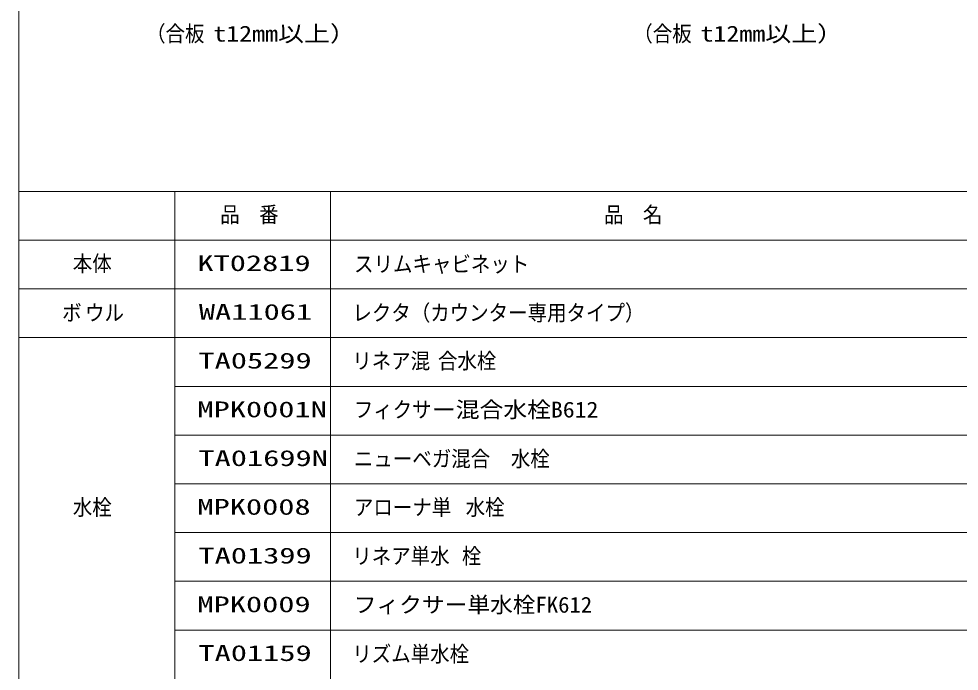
# Model space of a CAD drawing. Units: millimetres, scale not verified. Extents: x -3962 to 4227, y -3045 to 3045.
# Drawn here: x -3688 to -1757, y -1754 to -416 of the extents above; entities that cross this region are included whole.
import ezdxf
from ezdxf.enums import TextEntityAlignment as Align

# ---------------------------------------------------------------- set-up
doc = ezdxf.new("R2010")
doc.units = ezdxf.units.MM
doc.header["$LTSCALE"] = 20
doc.layers.add('0-0_1図面枠', color=7, linetype='Continuous', lineweight=9)
doc.layers.add('0-6_2寸法-3', color=7, linetype='Continuous', lineweight=9)
doc.styles.add('ＭＳ ゴシック', font='')
doc.styles.get('ＭＳ ゴシック').set_extended_font_data('MS Gothic')

# ---------------------------------------------------------------- blocks, each defined once
blk = doc.blocks.new('グループ')
at = {"layer": '0-0_1図面枠'}
for p, q in [((-31600, -15400), (-31600, -49400)), ((-25200, -15400), (-25200, -49400))]:
    blk.add_line(p, q, dxfattribs=at)
blk.add_lwpolyline([(-38000, -15400), (38000, -15400), (38000, -49400), (-38000, -49400)], close=True, dxfattribs=at)
blk = doc.blocks.new('グループ-1')
at = {"layer": '0-0_1図面枠'}
for p, q in [((-38000, -17400), (38000, -17400)), ((-38000, -19400), (38000, -19400)), ((-38000, -21400), (38000, -21400)), ((-31600, -23400), (38000, -23400)), ((-31600, -25400), (38000, -25400)), ((-31600, -27400), (38000, -27400)), ((-31600, -29400), (2500, -29400)), ((-31600, -31400), (2500, -31400)), ((-31600, -33400), (2500, -33400))]:
    blk.add_line(p, q, dxfattribs=at)
blk.add_blockref('グループ', (0, 0), dxfattribs=at)
at = {"layer": '0-0_1図面枠', "style": 'ＭＳ ゴシック', "width": 0.9}
for s, p in [('品\u3000番', (-29733.4, -16869.2)), ('品\u3000名', (-13979.6, -16878.7))]:
    blk.add_text(s, height=650.9, dxfattribs=at).set_placement(p, align=Align.BOTTOM_LEFT)
blk = doc.blocks.new('グループ-4')
at = {"layer": '0-0_1図面枠'}
blk.add_lwpolyline([(-38000, 55400), (38000, 55400), (38000, -55400), (-38000, -55400)], close=True, dxfattribs=at)
blk = doc.blocks.new('図面枠')
at = {"layer": '0-0_1図面枠'}
blk.add_blockref('グループ-4', (0, 0), dxfattribs=at)

msp = doc.modelspace()

# ---------------------------------------------------------------- block references
at = {"layer": '0-0_1図面枠', "xscale": 0.05, "yscale": 0.05}
for name in ['図面枠', 'グループ-1']:
    msp.add_blockref(name, (-1787.5, 0), dxfattribs=at)

# ---------------------------------------------------------------- texts
at = {"layer": '0-0_1図面枠', "style": 'ＭＳ ゴシック'}
for s, width, p in [('本体', 0.9, (-3576.68, -944.02)), ('KT02819', 1.5, (-3320.95, -943.26)), ('スリムキャビネット', 0.9, (-2999.43, -945.08)), ('ボ', 0.9, (-3598.5, -1044.88)), ('ウル', 0.9, (-3551.62, -1044.88)), ('WA11061', 1.5, (-3317.87, -1043.26)), ('レクタ（カウンター専用タイプ）', 0.9, (-3002.88, -1044.98)), ('リネア混', 0.9, (-3003.08, -1143.73)), ('合水栓', 0.9, (-2827.29, -1143.73)), ('TA05299', 1.5, (-3318.85, -1143.26)), ('MPK0001N', 1.5, (-3320.95, -1243.26)), ('フィクサ', 0.9, (-3000, -1243.73)), ('ー混合水栓B612', 1.1, (-2839.57, -1243.73)), ('TA01699N', 1.5, (-3318.85, -1343.26)), ('ニューベガ混合', 0.9, (-2999.8, -1344.51)), ('水栓', 0.9, (-2677.67, -1344.51)), ('水栓', 0.9, (-3576.68, -1444.12)), ('MPK0008', 1.5, (-3320.95, -1443.26)), ('アローナ単', 0.9, (-2999.8, -1444.12)), ('水栓', 0.9, (-2770.42, -1444.12)), ('TA01399', 1.5, (-3318.85, -1543.26)), ('リネア単水', 0.9, (-3003.08, -1544.12)), ('栓', 0.9, (-2778.1, -1544.12)), ('MPK0009', 1.5, (-3320.95, -1643.26)), ('フィクサー単水栓FK612', 1.05, (-3000, -1644.12)), ('リズム単水栓', 0.9, (-3003.08, -1745)), ('TA01159', 1.5, (-3318.85, -1743.26))]:
    msp.add_text(s, height=32.55, dxfattribs=dict(at, width=width)).set_placement(p, align=Align.BOTTOM_LEFT)
at = {"layer": '0-6_2寸法-3', "style": 'ＭＳ ゴシック'}
for s, width, p in [('（合板', 0.9, (-3426.33, -472.38)), ('t12mm以上）', 1.2, (-3288.39, -472.38)), ('（合板', 0.9, (-2426.33, -472.38)), ('t12mm以上）', 1.2, (-2288.39, -472.38))]:
    msp.add_text(s, height=32.55, dxfattribs=dict(at, width=width)).set_placement(p, align=Align.BOTTOM_LEFT)

doc.saveas('drawing.dxf')
